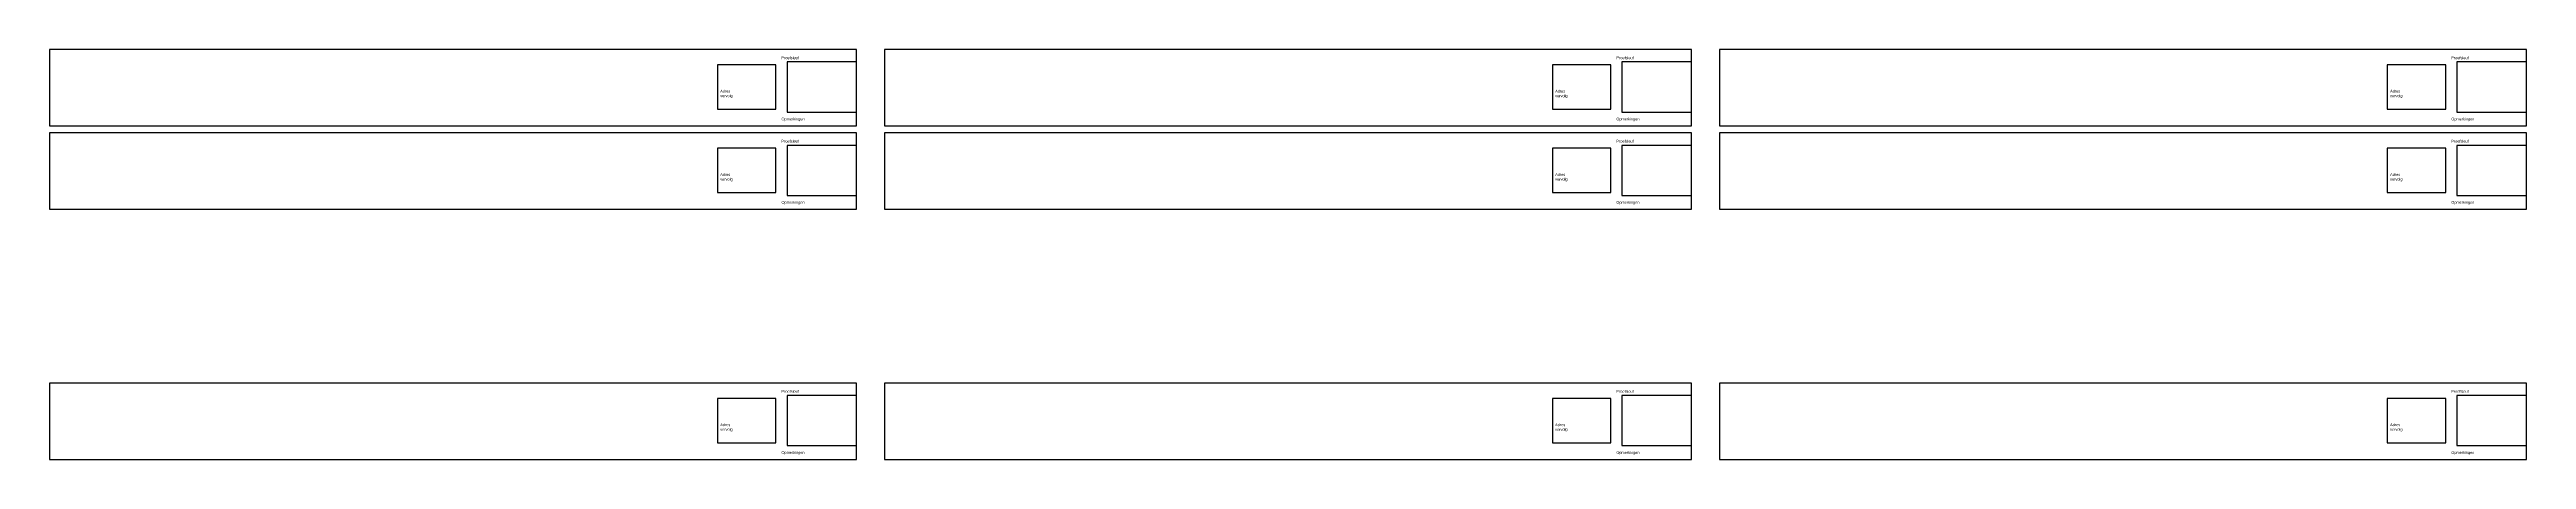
# Model space of a CAD drawing. Header units: metres. Extents: x 0 to 104, y -13 to 102.
# Drawn here: x 0 to 89, y -12.6 to 2.1 of the extents above; entities outside this region: 1.
import ezdxf

# ---------------------------------------------------------------- set-up
doc = ezdxf.new("R2010")
doc.units = ezdxf.units.M
doc.layers.add('Hulplijn kader', color=7, linetype='Continuous')
doc.layers.add('KADER', color=7, linetype='Continuous')
picture_1 = doc.add_image_def('image1.png', size_in_pixel=(40, 20))

msp = doc.modelspace()

# ---------------------------------------------------------------- linework, layer by layer
at = {"layer": 'Hulplijn kader'}
for points in [[(24, 0), (26.1, 0), (26.1, 1.6), (24, 1.6)], [(26.5, -0.1), (29, -0.1), (29, 1.7), (26.5, 1.7)], [(54, 0), (56.1, 0), (56.1, 1.6), (54, 1.6)], [(56.5, -0.1), (59, -0.1), (59, 1.7), (56.5, 1.7)], [(84, 0), (86.1, 0), (86.1, 1.6), (84, 1.6)], [(86.5, -0.1), (89, -0.1), (89, 1.7), (86.5, 1.7)], [(24, -3), (26.1, -3), (26.1, -1.4), (24, -1.4)], [(26.5, -3.1), (29, -3.1), (29, -1.3), (26.5, -1.3)], [(54, -3), (56.1, -3), (56.1, -1.4), (54, -1.4)], [(56.5, -3.1), (59, -3.1), (59, -1.3), (56.5, -1.3)], [(84, -3), (86.1, -3), (86.1, -1.4), (84, -1.4)], [(86.5, -3.1), (89, -3.1), (89, -1.3), (86.5, -1.3)], [(24, -12), (26.1, -12), (26.1, -10.4), (24, -10.4)], [(26.5, -12.1), (29, -12.1), (29, -10.3), (26.5, -10.3)], [(54, -12), (56.1, -12), (56.1, -10.4), (54, -10.4)], [(56.5, -12.1), (59, -12.1), (59, -10.3), (56.5, -10.3)], [(84, -12), (86.1, -12), (86.1, -10.4), (84, -10.4)], [(86.5, -12.1), (89, -12.1), (89, -10.3), (86.5, -10.3)]]:
    msp.add_lwpolyline(points, close=True, dxfattribs=at)
at = {"layer": 'KADER'}
for points in [[(0, -0.6), (29, -0.6), (29, 2.15), (0, 2.15)], [(30, -0.6), (59, -0.6), (59, 2.15), (30, 2.15)], [(60, -0.6), (89, -0.6), (89, 2.15), (60, 2.15)], [(0, -3.6), (29, -3.6), (29, -0.85), (0, -0.85)], [(30, -3.6), (59, -3.6), (59, -0.85), (30, -0.85)], [(60, -3.6), (89, -3.6), (89, -0.85), (60, -0.85)], [(0, -12.6), (29, -12.6), (29, -9.85), (0, -9.85)], [(30, -12.6), (59, -12.6), (59, -9.85), (30, -9.85)], [(60, -12.6), (89, -12.6), (89, -9.85), (60, -9.85)]]:
    msp.add_lwpolyline(points, close=True, dxfattribs=at)

# ---------------------------------------------------------------- texts
at = {"char_height": 0.1, "attachment_point": 1}
for insert in [(26.3, -0.3), (56.3, -0.3), (86.3, -0.3), (26.3, -3.3), (56.3, -3.3), (86.3, -3.3), (26.3, -12.3), (56.3, -12.3), (86.3, -12.3)]:
    msp.add_mtext('Opmerkingen', dxfattribs=dict(at, insert=insert))
at = {"layer": 'KADER'}
for p in [(26.3, 1.8), (56.3, 1.8), (86.3, 1.8), (26.3, -1.2), (56.3, -1.2), (86.3, -1.2), (26.3, -10.2), (56.3, -10.2), (86.3, -10.2)]:
    msp.add_text('Proefsleuf', height=0.1, dxfattribs=at).set_placement(p)
at = {"layer": 'KADER', "char_height": 0.1, "attachment_point": 1}
for insert in [(24.1, 0.7), (54.1, 0.7), (84.1, 0.7), (24.1, -2.3), (54.1, -2.3), (84.1, -2.3), (24.1, -11.3), (54.1, -11.3), (84.1, -11.3)]:
    msp.add_mtext('Adres\\Pvervolg', dxfattribs=dict(at, insert=insert))

# ---------------------------------------------------------------- pictures from other files: only their frames are drawn
image = msp.add_image(picture_1, insert=(100, 100), size_in_units=(4, 2))

doc.saveas('drawing.dxf')
